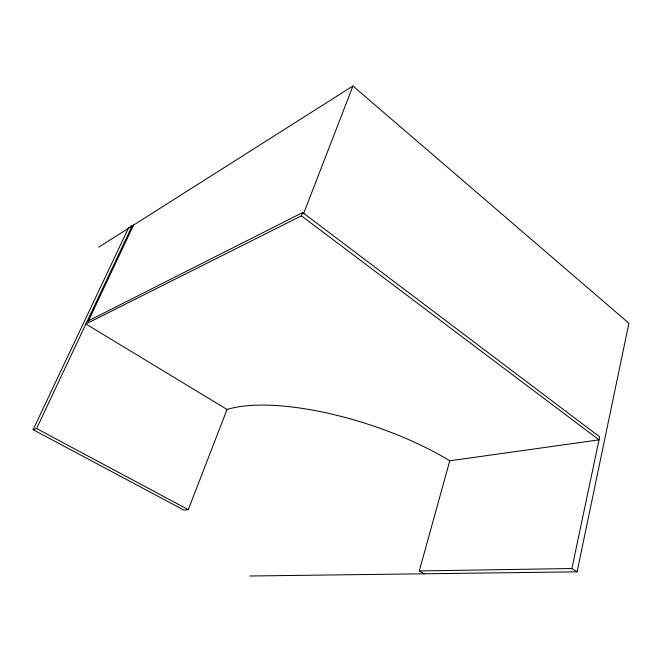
<?xml version="1.0" encoding="UTF-8"?>
<svg xmlns="http://www.w3.org/2000/svg" width="662" height="662" viewBox="0 0 662 662"><rect width="100%" height="100%" fill="white"/><g stroke="black" fill="none" stroke-linecap="round" stroke-linejoin="round"><path stroke-width="0.99" d="M249.806 576.006L577.082 571.836L628.9 323.263L352.954 85.994L98.721 247.174M577.082 571.836L571.894 568.501L599.664 436.862L302.675 212.552L87.061 321.517M424.177 573.78L419.278 570.958L449.779 460.793L599.036 439.858L301.4 215.837L85.903 323.975L227.049 409.48A154.486 52.306 18.1 0 1 449.779 460.793M301.4 215.837L302.675 212.552M133.021 226.205L132.251 225.692L128.445 228.1L33.1 429.696L184.028 510.154L188.273 509.641L227.049 409.48M303.709 213.33L352.954 85.994M33.1 429.696L36.592 428.537L132.251 225.692M88.319 321.095L133.542 225.097M419.278 570.958L571.894 568.501M36.592 428.537L188.273 509.641"/></g></svg>
